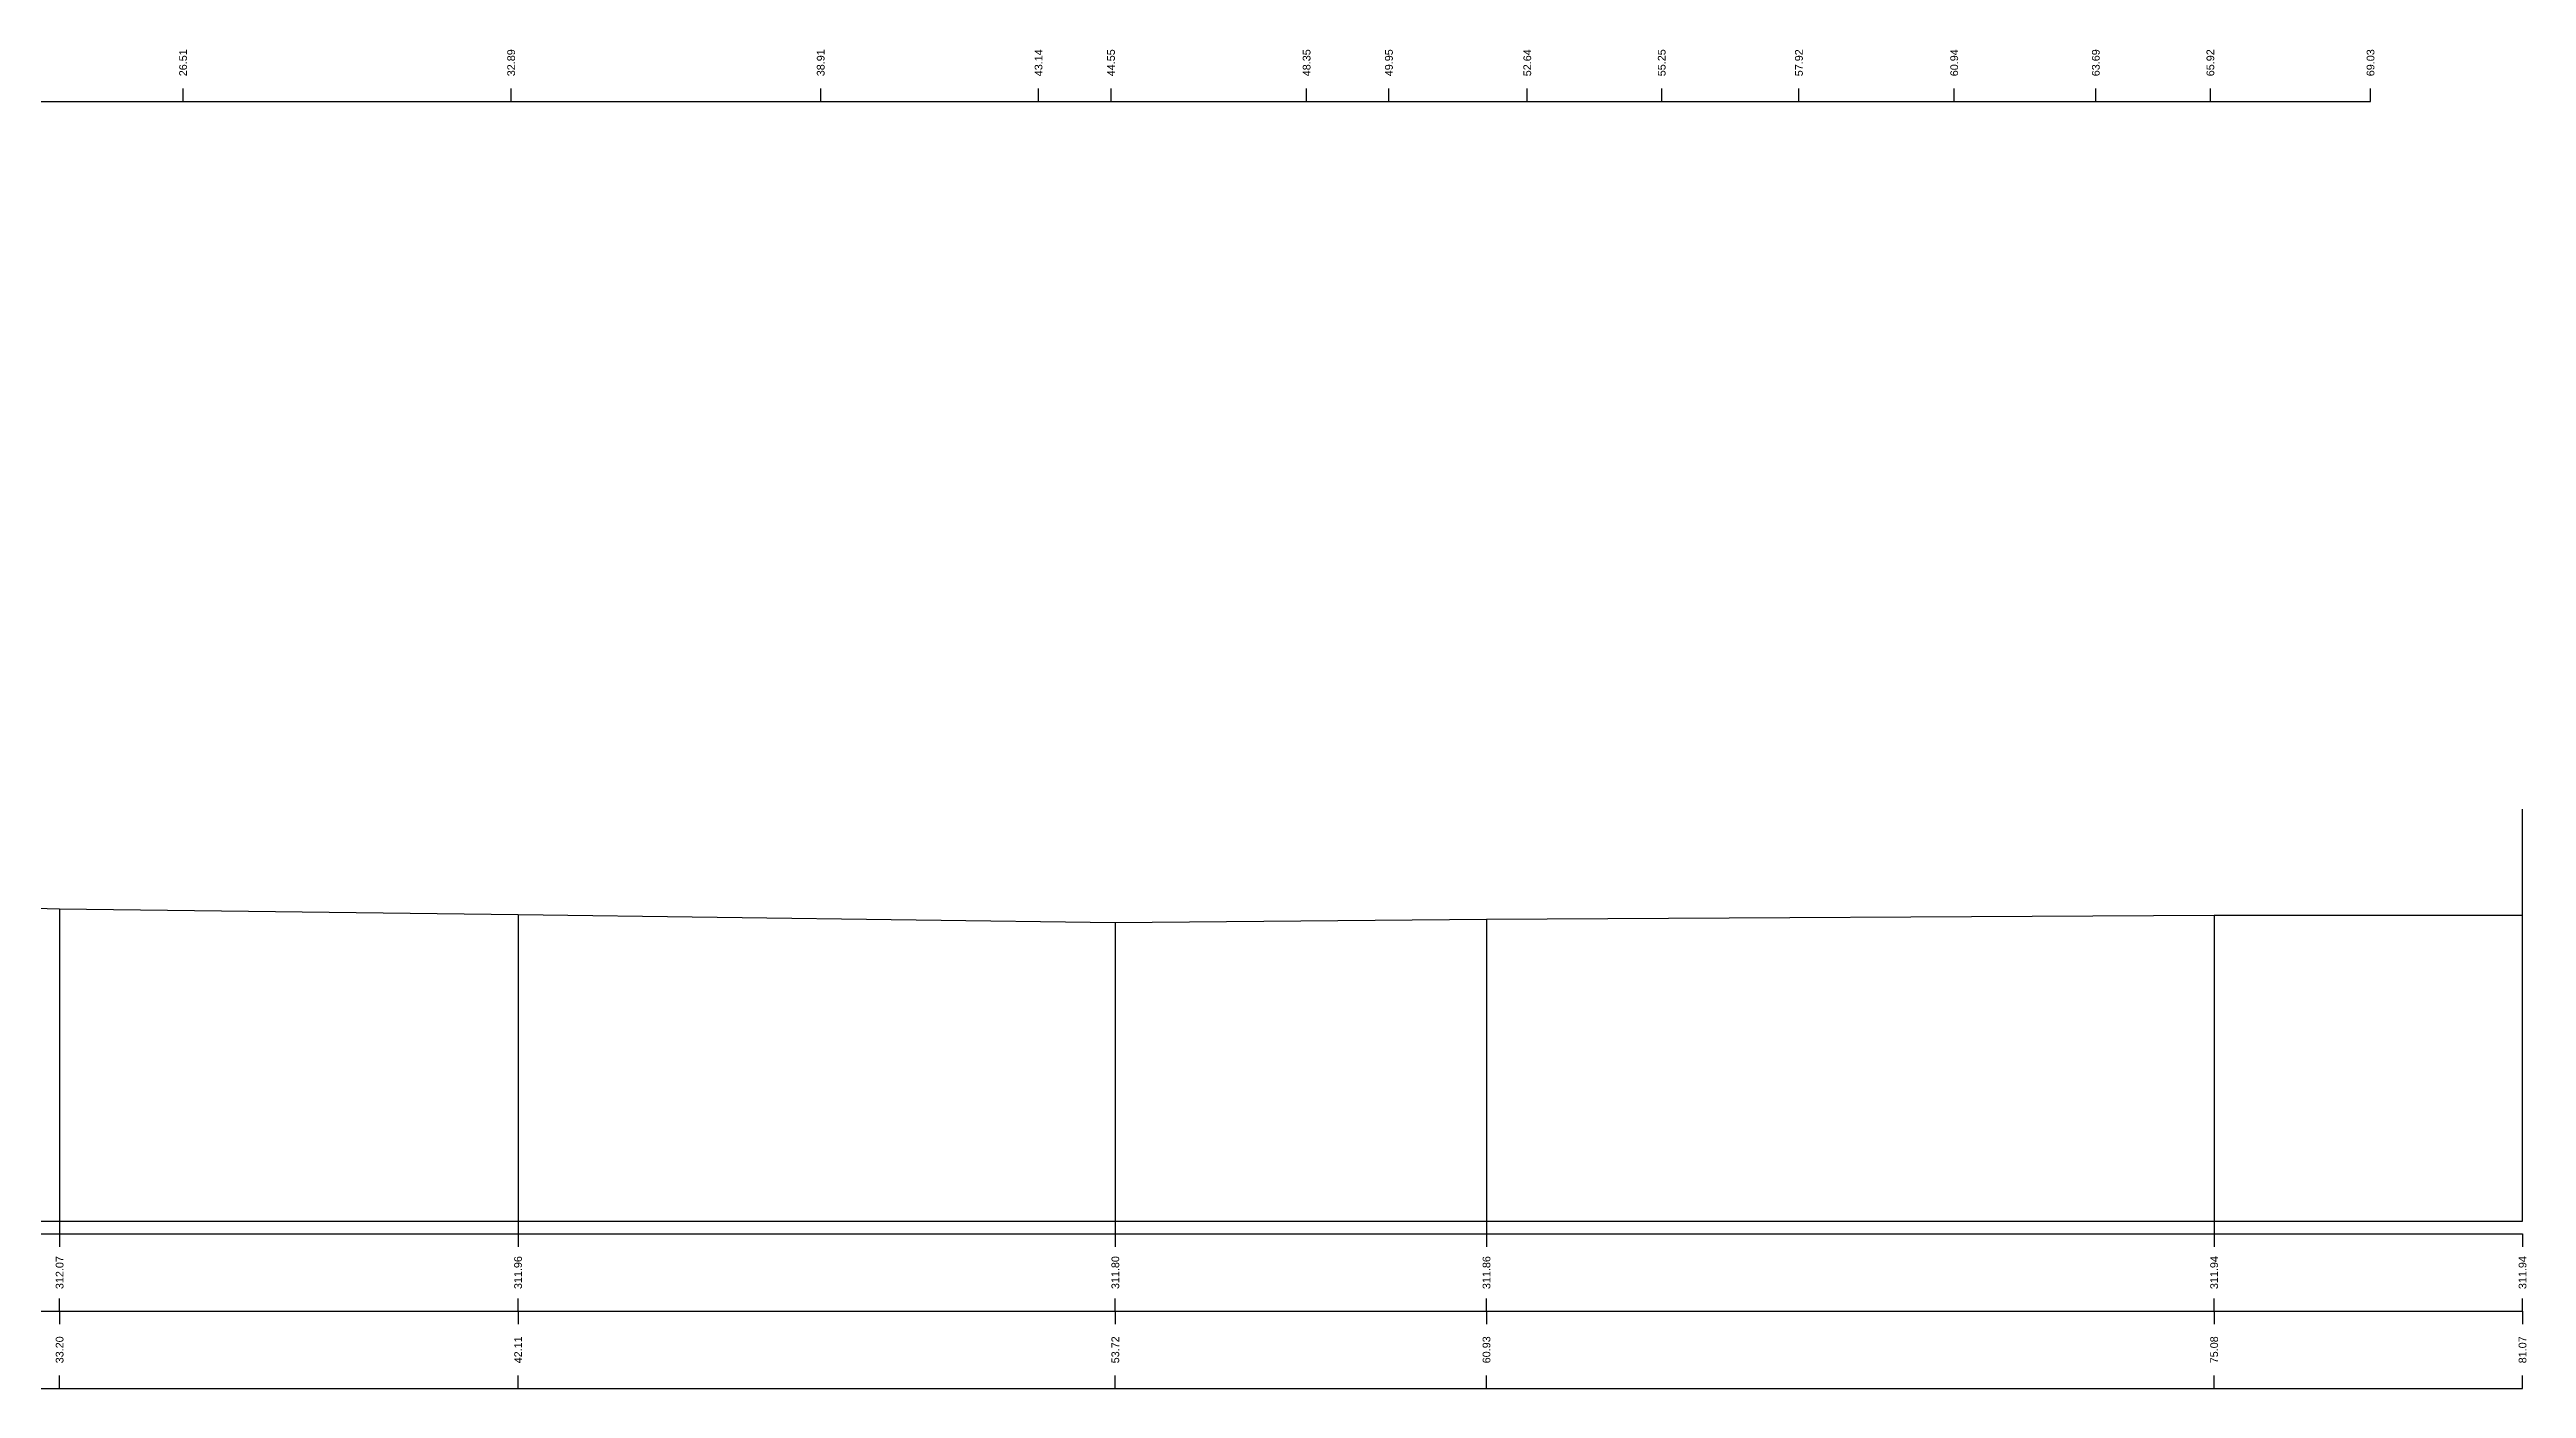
# Model space of a CAD drawing. Header units: millimetres. Extents: x -170 to 301, y 153 to 290.
# Drawn here: x 183.71 to 231.86, y 177.75 to 203.76 of the extents above; entities that cross this region are included whole.
import ezdxf
from ezdxf.enums import TextEntityAlignment as Align

# ---------------------------------------------------------------- set-up
doc = ezdxf.new("R2010")
doc.units = ezdxf.units.MM
doc.styles.get("Standard").update_dxf_attribs({"font": 'arial.ttf'})

msp = doc.modelspace()

# ---------------------------------------------------------------- linework, layer by layer
at = {"layer": 'band'}
for p, q in [((186.308, 202.75), (186.308, 203)), ((192.685, 202.75), (192.685, 203)), ((198.701, 202.75), (198.701, 203)), ((202.935, 202.75), (202.935, 203)), ((204.345, 202.75), (204.345, 203)), ((208.146, 202.75), (208.146, 203)), ((209.746, 202.75), (209.746, 203)), ((212.435, 202.75), (212.435, 203)), ((215.048, 202.75), (215.048, 203)), ((217.715, 202.75), (217.715, 203)), ((220.733, 202.75), (220.733, 203)), ((223.485, 202.75), (223.485, 203)), ((225.712, 202.75), (225.712, 203)), ((228.825, 202.75), (228.825, 203)), ((183.908, 180.75), (183.908, 180.5)), ((192.819, 180.75), (192.819, 180.5)), ((204.428, 180.75), (204.428, 180.5)), ((211.642, 180.75), (211.642, 180.5)), ((225.785, 180.75), (225.785, 180.5)), ((231.779, 180.75), (231.779, 180.5)), ((183.908, 179.25), (183.908, 179.5)), ((183.908, 179.25), (183.908, 179)), ((192.819, 179.25), (192.819, 179.5)), ((192.819, 179.25), (192.819, 179)), ((204.428, 179.25), (204.428, 179.5)), ((204.428, 179.25), (204.428, 179)), ((211.642, 179.25), (211.642, 179.5)), ((211.642, 179.25), (211.642, 179)), ((225.785, 179.25), (225.785, 179.5)), ((225.785, 179.25), (225.785, 179)), ((231.779, 179.25), (231.779, 179.5)), ((231.779, 179.25), (231.779, 179)), ((183.908, 177.75), (183.908, 178)), ((192.819, 177.75), (192.819, 178)), ((204.428, 177.75), (204.428, 178)), ((211.642, 177.75), (211.642, 178)), ((225.785, 177.75), (225.785, 178)), ((231.779, 177.75), (231.779, 178))]:
    msp.add_line(p, q, dxfattribs=at)
at = {"layer": 'frame'}
for p, q in [((-167.294, 202.75), (228.825, 202.75)), ((231.779, 181), (231.779, 189)), ((-158.207, 180.75), (231.779, 180.75)), ((-150.707, 181), (231.779, 181)), ((-158.207, 179.25), (231.779, 179.25)), ((-158.207, 177.75), (231.779, 177.75))]:
    msp.add_line(p, q, dxfattribs=at)
at = {"layer": 'marker', "color": 253}
for p, q in [((183.908, 187.067), (183.908, 181)), ((192.819, 186.955), (192.819, 181)), ((204.428, 186.8), (204.428, 181)), ((211.642, 186.862), (211.642, 181)), ((225.785, 186.94), (225.785, 181)), ((183.908, 181), (183.908, 180.75)), ((192.819, 181), (192.819, 180.75)), ((204.428, 181), (204.428, 180.75)), ((211.642, 181), (211.642, 180.75)), ((225.785, 181), (225.785, 180.75))]:
    msp.add_line(p, q, dxfattribs=at)
at = {"layer": 'profile'}
msp.add_lwpolyline([(178.159, 187.222), (183.908, 187.067), (192.819, 186.955), (204.428, 186.8), (211.642, 186.862), (225.785, 186.94), (231.779, 186.94)], dxfattribs=at)

# ---------------------------------------------------------------- texts
for s, p in [('26.51', (186.308, 203.5)), ('32.89', (192.685, 203.5)), ('38.91', (198.701, 203.5)), ('43.14', (202.935, 203.5)), ('44.55', (204.345, 203.5)), ('48.35', (208.146, 203.5)), ('49.95', (209.746, 203.5)), ('52.64', (212.435, 203.5)), ('55.25', (215.048, 203.5)), ('57.92', (217.715, 203.5)), ('60.94', (220.733, 203.5)), ('63.69', (223.485, 203.5)), ('65.92', (225.712, 203.5)), ('69.03', (228.825, 203.5)), ('312.07', (183.908, 180)), ('311.96', (192.819, 180)), ('311.80', (204.428, 180)), ('311.86', (211.642, 180)), ('311.94', (225.785, 180)), ('311.94', (231.779, 180)), ('33.20', (183.908, 178.5)), ('42.11', (192.819, 178.5)), ('53.72', (204.428, 178.5)), ('60.93', (211.642, 178.5)), ('75.08', (225.785, 178.5)), ('81.07', (231.779, 178.5))]:
    msp.add_text(s, height=0.15, rotation=90).set_placement(p, align=Align.MIDDLE)

doc.saveas('drawing.dxf')
